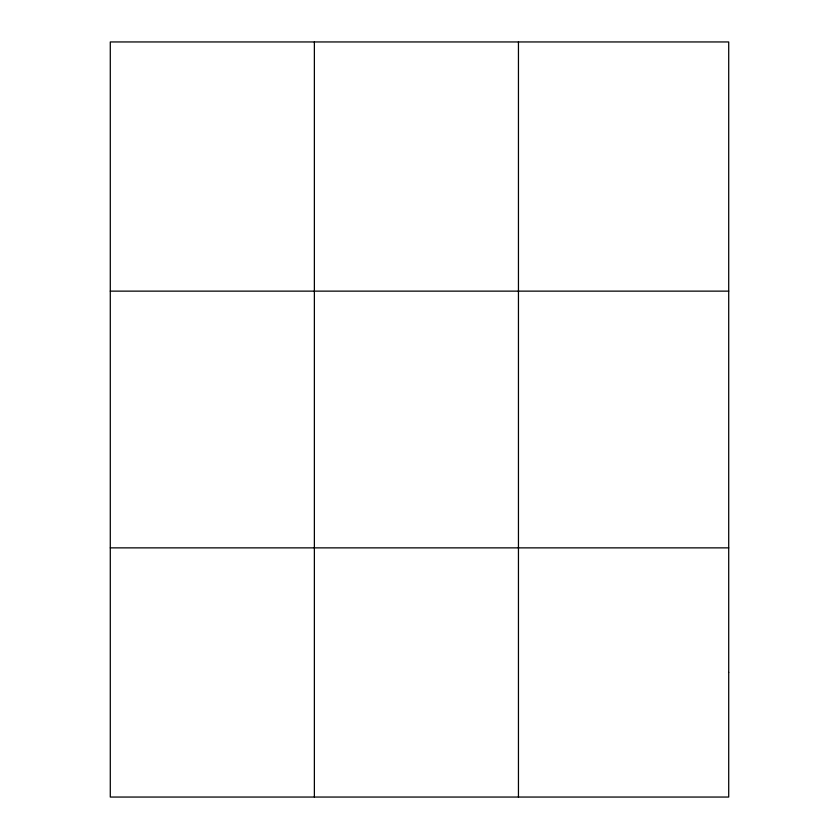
<?xml version="1.0" encoding="UTF-8"?>
<svg xmlns="http://www.w3.org/2000/svg" width="839" height="839" viewBox="0 0 839 839"><rect width="100%" height="100%" fill="white"/><g stroke="black" fill="none" stroke-linecap="round" stroke-linejoin="round"><path stroke-width="1.26" d="M314.373 41.95L314.373 797.05M518.45 41.95L518.45 797.05M110.287 291.133L728.713 291.133M110.287 547.867L728.713 547.867M728.713 672.459L728.713 797.05L110.287 797.05L110.287 41.95L728.713 41.95L728.713 672.459"/></g></svg>
